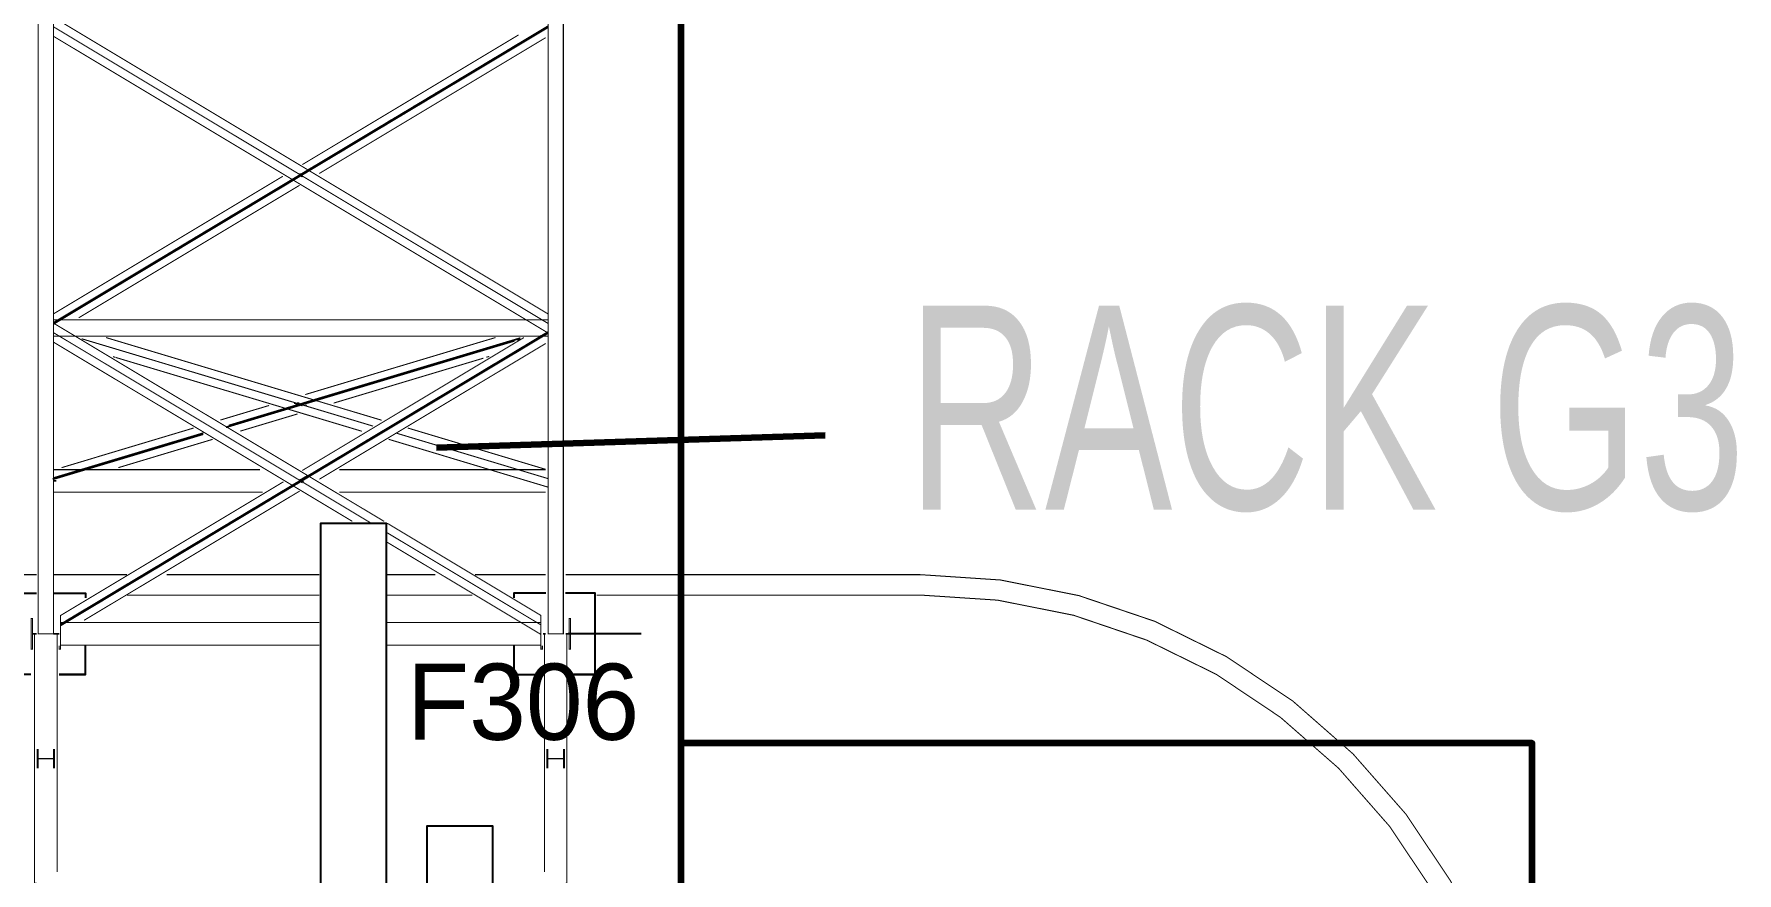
# Model space of a CAD drawing. Extents: x -57244 to 324435, y 15553 to 159369.
# Drawn here: x 176748 to 193447, y 91132 to 99361 of the extents above; entities that cross this region are included whole.
import ezdxf

# ---------------------------------------------------------------- set-up
doc = ezdxf.new("R2010")
doc.units = 0
doc.header["$LTSCALE"] = 2000
doc.header["$MEASUREMENT"] = 0
doc.linetypes.add('DASHDOT', pattern=[1, 0.5, -0.25, 0, -0.25])
doc.layers.add('AREE PDL', color=7, linetype='CONTINUOUS', lineweight=100)
doc.layers.add('BASE', color=253, linetype='CONTINUOUS')
doc.layers.add('SCRITTE', color=7, linetype='CONTINUOUS')
doc.styles.add('TXT', font='TXT', dxfattribs={"height": 0.2})

msp = doc.modelspace()

# ---------------------------------------------------------------- linework, layer by layer
at = {"layer": 'AREE PDL'}
for p, q in [((183089, 109252, 33950), (183089, 75559, 33950)), ((180693, 95304, 33950), (184505, 95426, 33950))]:
    msp.add_line(p, q, dxfattribs=at)
msp.add_lwpolyline([(191440, 75561), (191440, 92405), (183089, 92405), (183089, 75561)], close=True, dxfattribs=at)
at = {"layer": 'BASE', "linetype": 'DASHDOT'}
msp.add_line((182700, 93478, 150), (181987, 93478, 150), dxfattribs=at)
at = {"layer": 'BASE', "linetype": 'Continuous'}
for p, q in [((177251, 93078), (176994, 93078)), ((181451, 93078), (181738, 93078)), ((182251, 93078), (181987, 93078))]:
    msp.add_line(p, q, dxfattribs=at)
at = {"layer": 'BASE', "linetype": 'Continuous', "const_width": 10}
for points, elevation in [([(176788, 111474), (176788, 93478), (176938, 93478), (176938, 96578)], 7650), ([(176788, 111474), (176788, 93478), (176788, 111474), (176938, 111474), (176938, 93478), (176788, 93478)], 7800), ([(181788, 111474), (181938, 111474), (181938, 93478), (181788, 93478)], 7650), ([(181788, 93478), (181788, 111474), (181788, 93478), (181938, 93478), (181938, 111474), (181788, 111474)], 7800), ([(176938, 99603), (176938, 96634)], 7650), ([(181787, 96523), (176937, 99433), (176937, 99442)], 7720), ([(176938, 99340), (176938, 99433)], 7800), ([(181710, 99377), (181682, 99360)], 7728), ([(181499, 99353), (179379, 98081)], 7728), ([(181499, 99353), (179379, 98081)], 7720), ([(179544, 97993), (181765, 99326)], 7728), ([(181346, 99159), (181460, 99227)], 7728), ([(181377, 99196), (181407, 99214)], 7728), ([(181377, 99187), (181405, 99203)], 7720), ([(181432, 99229), (181500, 99270)], 7728), ([(181460, 99236), (181432, 99220)], 7720), ([(181488, 99253), (181469, 99242)], 7720), ([(181485, 99242), (181599, 99310)], 7728), ([(181516, 99279), (181546, 99297)], 7728), ([(181543, 99286), (181516, 99270)], 7720), ([(181571, 99312), (181639, 99353)], 7728), ([(181599, 99320), (181571, 99303)], 7720), ([(181627, 99336), (181608, 99325)], 7720), ([(181670, 99353), (181623, 99325)], 7728), ([(181654, 99353), (181654, 99353)], 7720), ([(181069, 98992), (181183, 99061)], 7728), ([(181100, 99029), (181130, 99048)], 7728), ([(181127, 99037), (181100, 99020)], 7720), ([(181222, 99103), (181155, 99063)], 7728), ([(181183, 99070), (181155, 99053)], 7720), ([(181211, 99087), (181192, 99075)], 7720), ([(181207, 99075), (181322, 99144)], 7728), ([(181238, 99113), (181269, 99131)], 7728), ([(181238, 99103), (181266, 99120)], 7720), ([(181294, 99146), (181361, 99186)], 7728), ([(181294, 99137), (181322, 99153)], 7720), ([(181349, 99170), (181330, 99159)], 7720), ([(180905, 98894), (180791, 98826)], 7728), ([(180822, 98863), (180853, 98881)], 7728), ([(180822, 98854), (180850, 98870)], 7720), ([(180945, 98937), (180878, 98896)], 7728), ([(180878, 98887), (180905, 98904)], 7720), ([(180914, 98909), (180933, 98920)], 7720), ([(180930, 98909), (181044, 98977)], 7728), ([(180961, 98946), (180991, 98964)], 7728), ([(180989, 98953), (180961, 98937)], 7720), ([(181016, 98979), (181084, 99020)], 7728), ([(181016, 98970), (181044, 98987)], 7720), ([(181053, 98992), (181072, 99003)], 7720), ([(180628, 98728), (180514, 98659)], 7728), ([(180575, 98715), (180545, 98696)], 7728), ([(180572, 98704), (180545, 98687)], 7720), ([(180600, 98730), (180668, 98770)], 7728), ([(180628, 98737), (180600, 98720)], 7720), ([(180637, 98742), (180656, 98754)], 7720), ([(180652, 98742), (180767, 98811)], 7728), ([(180683, 98780), (180714, 98798)], 7728), ([(180711, 98787), (180683, 98770)], 7720), ([(180806, 98853), (180739, 98813)], 7728), ([(180739, 98804), (180767, 98820)], 7720), ([(180794, 98837), (180776, 98826)], 7720), ([(180236, 98493), (180350, 98561)], 7728), ([(180267, 98530), (180298, 98548)], 7728), ([(180267, 98521), (180295, 98537)], 7720), ([(180390, 98604), (180323, 98563)], 7728), ([(180350, 98571), (180323, 98554)], 7720), ([(180378, 98587), (180359, 98576)], 7720), ([(180489, 98645), (180375, 98576)], 7728), ([(180406, 98613), (180436, 98631)], 7728), ([(180434, 98621), (180406, 98604)], 7720), ([(180529, 98687), (180461, 98647)], 7728), ([(180461, 98637), (180489, 98654)], 7720), ([(180517, 98670), (180498, 98659)], 7720), ([(179959, 98326), (180073, 98395)], 7728), ([(179990, 98364), (180020, 98382)], 7728), ([(179990, 98354), (180018, 98371)], 7720), ([(180045, 98397), (180113, 98437)], 7728), ([(180073, 98404), (180045, 98388)], 7720), ([(180101, 98421), (180082, 98410)], 7720), ([(180098, 98410), (180212, 98478)], 7728), ([(180159, 98465), (180129, 98447)], 7728), ([(180156, 98454), (180129, 98437)], 7720), ([(180251, 98521), (180184, 98480)], 7728), ([(180184, 98471), (180212, 98487)], 7720), ([(180240, 98504), (180221, 98493)], 7720), ([(179681, 98160), (179796, 98228)], 7728), ([(179712, 98197), (179743, 98215)], 7728), ([(179712, 98188), (179740, 98204)], 7720), ([(179835, 98271), (179768, 98230)], 7728), ([(179796, 98238), (179768, 98221)], 7720), ([(179805, 98243), (179823, 98254)], 7720), ([(179934, 98312), (179820, 98243)], 7728), ([(179851, 98280), (179882, 98299)], 7728), ([(179879, 98288), (179851, 98271)], 7720), ([(179907, 98314), (179974, 98354)], 7728), ([(179907, 98304), (179934, 98321)], 7720), ([(179962, 98338), (179943, 98326)], 7720), ([(179355, 97983), (179363, 97978), (179355, 97983), (179433, 98029), (179440, 98025), (179363, 97978)], 7800), ([(179440, 98025), (179363, 97978)], 7800), ([(179407, 97995), (179518, 98062)], 7728), ([(179463, 98038), (179407, 98005)], 7720), ([(179435, 98031), (179465, 98049)], 7728), ([(179440, 98025), (179435, 98021)], 7792), ([(179558, 98104), (179490, 98064)], 7728), ([(179490, 98055), (179518, 98071)], 7720), ([(179527, 98077), (179546, 98088)], 7720), ([(179543, 98077), (179657, 98145)], 7728), ([(179604, 98132), (179574, 98114)], 7728), ([(179601, 98121), (179574, 98105)], 7720), ([(179629, 98147), (179697, 98188)], 7728), ([(179629, 98138), (179657, 98154)], 7720), ([(179685, 98171), (179666, 98160)], 7720), ([(176938, 96616), (179187, 97966)], 7720), ([(176938, 96616), (179187, 97966)], 7728), ([(177186, 96578), (179352, 97878)], 7728), ([(179074, 97814), (179142, 97855)], 7728), ([(179127, 97827), (179241, 97895)], 7728), ([(179158, 97864), (179188, 97882)], 7728), ([(179158, 97855), (179185, 97871)], 7720), ([(179213, 97897), (179280, 97938)], 7728), ([(179213, 97888), (179241, 97905)], 7720), ([(179269, 97921), (179250, 97910)], 7720), ([(179296, 97929), (179265, 97910)], 7728), ([(179280, 97938), (179277, 97936)], 7792), ([(179277, 97936), (179285, 97931)], 7800), ([(179285, 97931), (179355, 97973)], 7792), ([(179296, 97929), (179293, 97927)], 7792), ([(179296, 97938), (179379, 97988)], 7720), ([(179312, 97938), (179379, 97979)], 7728), ([(179352, 97981), (179407, 98014)], 7728), ([(179352, 97994), (179363, 97987)], 7728), ([(179352, 97984), (179355, 97983), (179352, 97984)], 7728), ([(179363, 97978), (179370, 97983)], 7720), ([(179363, 97969), (179379, 97958)], 7728), ([(179448, 98020), (179370, 97973)], 7800), ([(179407, 98005), (179370, 97983)], 7792), ([(179379, 97968), (179370, 97973), (179379, 97968)], 7728), ([(178864, 97688), (178797, 97648)], 7728), ([(178963, 97729), (178849, 97660)], 7728), ([(178880, 97698), (178911, 97716)], 7728), ([(178880, 97688), (178908, 97705)], 7720), ([(178936, 97731), (179003, 97771)], 7728), ([(178963, 97738), (178936, 97722)], 7720), ([(178991, 97755), (178972, 97744)], 7720), ([(178988, 97744), (179102, 97812)], 7728), ([(179019, 97781), (179049, 97799)], 7728), ([(179019, 97772), (179047, 97788)], 7720), ([(179074, 97805), (179102, 97822)], 7720), ([(179130, 97838), (179111, 97827)], 7720), ([(178587, 97522), (178519, 97481)], 7728), ([(178572, 97494), (178686, 97563)], 7728), ([(178603, 97531), (178633, 97549)], 7728), ([(178603, 97522), (178630, 97539)], 7720), ([(178726, 97605), (178658, 97565)], 7728), ([(178686, 97572), (178658, 97555)], 7720), ([(178714, 97589), (178695, 97577)], 7720), ([(178710, 97577), (178825, 97646)], 7728), ([(178772, 97633), (178741, 97614)], 7728), ([(178741, 97605), (178769, 97622)], 7720), ([(178797, 97638), (178825, 97655)], 7720), ([(178834, 97660), (178852, 97672)], 7720), ([(178242, 97315), (178309, 97355)], 7728), ([(178294, 97328), (178408, 97396)], 7728), ([(178325, 97365), (178356, 97383)], 7728), ([(178325, 97355), (178353, 97372)], 7720), ([(178448, 97439), (178381, 97398)], 7728), ([(178408, 97405), (178381, 97389)], 7720), ([(178436, 97422), (178417, 97411)], 7720), ([(178547, 97479), (178433, 97411)], 7728), ([(178464, 97448), (178494, 97466)], 7728), ([(178464, 97439), (178492, 97455)], 7720), ([(178547, 97489), (178519, 97472)], 7720), ([(178575, 97505), (178556, 97494)], 7720), ([(178032, 97189), (177965, 97148)], 7728), ([(178017, 97161), (178131, 97230)], 7728), ([(178048, 97198), (178078, 97217)], 7728), ([(178076, 97206), (178048, 97189)], 7720), ([(178103, 97232), (178171, 97272)], 7728), ([(178131, 97239), (178103, 97222)], 7720), ([(178140, 97244), (178159, 97256)], 7720), ([(178270, 97313), (178156, 97244)], 7728), ([(178217, 97300), (178187, 97282)], 7728), ([(178214, 97289), (178187, 97272)], 7720), ([(178242, 97306), (178270, 97322)], 7720), ([(178279, 97328), (178297, 97339)], 7720), ([(177687, 96982), (177755, 97022)], 7728), ([(177739, 96995), (177854, 97063)], 7728), ([(177770, 97032), (177801, 97050)], 7728), ([(177798, 97039), (177770, 97023)], 7720), ([(177826, 97065), (177893, 97106)], 7728), ([(177854, 97072), (177826, 97056)], 7720), ([(177881, 97089), (177863, 97078)], 7720), ([(177878, 97078), (177992, 97146)], 7728), ([(177939, 97133), (177909, 97115)], 7728), ([(177937, 97122), (177909, 97106)], 7720), ([(177965, 97139), (177992, 97156)], 7720), ([(178020, 97172), (178001, 97161)], 7720), ([(177576, 96897), (177462, 96828)], 7728), ([(177616, 96939), (177548, 96899)], 7728), ([(177576, 96906), (177548, 96889)], 7720), ([(177585, 96911), (177604, 96923)], 7720), ([(177715, 96980), (177601, 96911)], 7728), ([(177662, 96967), (177632, 96949)], 7728), ([(177659, 96956), (177632, 96939)], 7720), ([(177687, 96973), (177715, 96989)], 7720), ([(177743, 97006), (177724, 96995)], 7720), ([(180045, 94568), (176937, 96433), (176937, 96526), (180180, 94581)], 7800), ([(181729, 96558), (181574, 96558)], 7800), ([(181729, 96558), (181788, 96523)], 7791), ([(181788, 96523), (181788, 96523), (181788, 96616), (181788, 96616), (181788, 96523), (181788, 96523), (181788, 96429), (181788, 96430)], 7800), ([(181788, 96398), (181788, 96558)], 7800), ([(181788, 96523), (181788, 96513)], 7720), ([(181788, 96523), (181788, 96430)], 7800), ([(181788, 96514), (181788, 96523)], 7720), ([(179869, 94581), (176937, 96340), (176937, 96433), (180024, 94581)], 7800), ([(180045, 94568), (176937, 96433)], 7720), ([(177105, 96398), (181543, 96398)], 7657), ([(180073, 95515), (177215, 96372)], 6300), ([(177243, 96364), (180073, 95515)], 6220), ([(177243, 96364), (180073, 95515)], 6300), ([(177453, 96384), (180156, 95573)], 6300), ([(180156, 95573), (177453, 96384)], 6292), ([(181516, 96374), (178630, 95508)], 6300), ([(178656, 95524), (181516, 96382)], 6300), ([(179378, 95080), (181551, 96384)], 7720), ([(179378, 95080), (181551, 96384)], 7728), ([(179407, 95825), (181272, 96384)], 6220), ([(179407, 95825), (181272, 96384)], 6228), ([(181516, 96382), (179490, 95775)], 6228), ([(181516, 96374), (179490, 95766)], 6220), ([(181458, 96357), (181516, 96374)], 6300), ([(181486, 96357), (181516, 96365)], 6300), ([(181571, 96312), (181691, 96384)], 7728), ([(181722, 96384), (181676, 96357)], 7728), ([(181707, 96384), (181682, 96370)], 7720), ([(181710, 96396), (181765, 96429)], 7728), ([(181738, 96403), (181710, 96386)], 7720), ([(181738, 96398), (181710, 96398)], 7657), ([(181714, 96398), (181765, 96429)], 7791), ([(181765, 96410), (181738, 96394)], 7728), ([(181745, 96398), (181765, 96410)], 7791), ([(181753, 96412), (181765, 96420)], 7720), ([(181768, 96412), (181788, 96424), (181788, 96412)], 7728), ([(181768, 96412), (181788, 96424)], 7791), ([(181788, 96514), (181788, 96430)], 7792), ([(181788, 96440), (181788, 96513)], 7792), ([(181788, 96412), (181788, 96468)], 7657), ([(181788, 96442), (181788, 96433)], 7800), ([(181788, 96412), (181788, 96433)], 7720), ([(181788, 96340), (181788, 96424)], 7728), ([(177521, 96197), (177544, 96190)], 6292), ([(177544, 96190), (177521, 96197)], 6300), ([(177548, 96189), (179185, 95698)], 6292), ([(177548, 96189), (179962, 95465)], 6300), ([(181460, 96349), (178630, 95500)], 6300), ([(181432, 96349), (178658, 95517)], 6300), ([(181765, 96326), (179546, 94995)], 7728), ([(179546, 94995), (181765, 96326)], 7720), ([(181182, 96190), (181211, 96199)], 6228), ([(181294, 96146), (181414, 96218)], 7728), ([(181516, 96260), (181398, 96190)], 7728), ([(181429, 96218), (181405, 96203)], 7720), ([(181432, 96229), (181552, 96301)], 7728), ([(181488, 96253), (181475, 96246)], 7720), ([(181654, 96344), (181537, 96273)], 7728), ([(181568, 96301), (181543, 96286)], 7720), ([(181627, 96336), (181614, 96329)], 7720), ([(181155, 96182), (179685, 95741)], 6228), ([(181016, 95979), (181136, 96051)], 7728), ([(181121, 96024), (181238, 96094)], 7728), ([(181127, 96037), (181152, 96051)], 7720), ([(181155, 96063), (181275, 96135)], 7728), ([(181198, 96079), (181211, 96087)], 7720), ([(181377, 96177), (181260, 96107)], 7728), ([(181266, 96120), (181290, 96135)], 7720), ([(181337, 96162), (181349, 96170)], 7720), ([(180859, 95885), (180739, 95813)], 7728), ([(180961, 95928), (180844, 95857)], 7728), ([(180850, 95870), (180874, 95885)], 7720), ([(180997, 95968), (180878, 95896)], 7728), ([(180933, 95920), (180921, 95913)], 7720), ([(181100, 96011), (180982, 95940)], 7728), ([(181013, 95968), (180989, 95953)], 7720), ([(181059, 95996), (181072, 96003)], 7720), ([(179053, 95718), (178575, 95575)], 6228), ([(179053, 95718), (178575, 95575)], 6220), ([(178630, 95508), (179269, 95700)], 6220), ([(178656, 95524), (179241, 95700)], 6228), ([(179223, 95686), (179209, 95690)], 6300), ([(179241, 95691), (179223, 95686)], 6292), ([(179296, 95739), (179335, 95728)], 6228), ([(179296, 95716), (179352, 95733)], 6228), ([(179296, 95708), (179349, 95724)], 6292), ([(179349, 95732), (179302, 95746)], 6228), ([(179349, 95732), (179302, 95746)], 6228), ([(179379, 95733), (179324, 95716)], 6220), ([(179329, 95746), (179352, 95740)], 6228), ([(179349, 95732), (179488, 95774), (179502, 95770), (179363, 95728), (179349, 95732), (179363, 95728)], 6300), ([(179502, 95770), (179363, 95728)], 6300), ([(179370, 95730), (179363, 95728)], 6220), ([(179379, 95714), (179363, 95720)], 6228), ([(179516, 95765), (179377, 95724)], 6300), ([(179379, 95723), (179377, 95724), (179379, 95723)], 6228), ([(179435, 95758), (179379, 95741)], 6228), ([(179435, 95750), (179379, 95733)], 6292), ([(179407, 95741), (179463, 95758)], 6220), ([(179422, 95718), (179407, 95723)], 6228), ([(179463, 95766), (179488, 95774)], 6228), ([(179502, 95770), (179463, 95758)], 6292), ([(180581, 95718), (180461, 95647)], 7728), ([(180683, 95761), (180566, 95691)], 7728), ([(180597, 95718), (180572, 95704)], 7720), ([(180600, 95730), (180720, 95802)], 7728), ([(180656, 95754), (180643, 95746)], 7720), ([(180822, 95844), (180705, 95774)], 7728), ([(180736, 95802), (180711, 95787)], 7720), ([(180782, 95829), (180794, 95837)], 7720), ([(179332, 95635), (178769, 95466)], 6228), ([(179241, 95681), (179962, 95465)], 6292), ([(180184, 95480), (180304, 95552)], 7728), ([(180406, 95595), (180289, 95524)], 7728), ([(180295, 95537), (180319, 95552)], 7720), ([(180323, 95563), (180443, 95635)], 7728), ([(180366, 95580), (180378, 95587)], 7720), ([(180545, 95678), (180427, 95607)], 7728), ([(180434, 95621), (180458, 95635)], 7720), ([(180517, 95671), (180504, 95663)], 7720), ([(178408, 95442), (176927, 94997)], 6300), ([(178408, 95450), (176938, 95009)], 6300), ([(178408, 95442), (176938, 95001)], 6300), ([(176938, 94992), (178408, 95433)], 6300), ([(178313, 95497), (177018, 95108)], 6228), ([(178313, 95497), (177018, 95108)], 6220), ([(177269, 95108), (178408, 95450)], 6228), ([(177271, 95100), (178408, 95442)], 6220), ([(177575, 95108), (178500, 95386)], 6228), ([(180026, 95386), (179907, 95314)], 7728), ([(180011, 95358), (180129, 95428)], 7728), ([(180042, 95386), (180018, 95371)], 7720), ([(180045, 95397), (180165, 95469)], 7728), ([(180088, 95413), (180101, 95421)], 7720), ([(180150, 95441), (180267, 95511)], 7728), ([(180156, 95454), (180181, 95469)], 7720), ([(181793, 94915), (180225, 95386)], 6292), ([(180225, 95386), (181793, 94915)], 6300), ([(180227, 95497), (180240, 95504)], 7720), ([(181793, 94999), (180295, 95448)], 6300), ([(181793, 94999), (180295, 95448)], 6220), ([(181793, 94999), (180295, 95448)], 6300), ([(180412, 95497), (181765, 95091)], 6300), ([(181765, 95091), (180412, 95497)], 6292), ([(179749, 95219), (179629, 95147)], 7728), ([(179851, 95262), (179734, 95191)], 7728), ([(179765, 95219), (179740, 95204)], 7720), ([(179888, 95302), (179768, 95230)], 7728), ([(179823, 95254), (179811, 95247)], 7720), ([(179990, 95345), (179873, 95275)], 7728), ([(179879, 95288), (179903, 95302)], 7720), ([(179950, 95330), (179962, 95338)], 7720), ([(178963, 95088), (176938, 95088)], 6300), ([(176938, 95088), (177188, 95088)], 6289), ([(177021, 95034), (176966, 95017)], 6228), ([(176966, 95017), (177021, 95034)], 6289), ([(176994, 95017), (177049, 95034)], 6220), ([(176994, 95017), (177049, 95034)], 6289), ([(177077, 95051), (177132, 95067)], 6228), ([(177132, 95067), (177077, 95051)], 6289), ([(177105, 95050), (177160, 95067)], 6289), ([(177160, 95067), (177105, 95050)], 6220), ([(177176, 95080), (177160, 95075)], 6289), ([(177160, 95075), (177176, 95080)], 6228), ([(177188, 95075), (177243, 95092)], 6220), ([(177188, 95084), (177215, 95092)], 6228), ([(177188, 95075), (177229, 95088)], 6289), ([(177201, 95088), (177188, 95084)], 6289), ([(177229, 95088), (177201, 95088)], 6300), ([(178963, 95088), (177215, 95088)], 6289), ([(179352, 94981), (179425, 95025)], 7728), ([(179441, 95025), (179352, 94971)], 7720), ([(179440, 95025), (179363, 94978)], 7800), ([(179440, 95025), (179370, 94983)], 7792), ([(179435, 95021), (179370, 94983)], 7792), ([(179448, 95020), (179370, 94973)], 7800), ([(179435, 95031), (179472, 95053)], 7728), ([(179456, 95025), (179574, 95095)], 7728), ([(179463, 95038), (179487, 95053)], 7720), ([(179610, 95136), (179490, 95064)], 7728), ([(179546, 95088), (179533, 95080)], 7720), ([(179712, 95178), (179595, 95108)], 7728), ([(179601, 95121), (179626, 95136)], 7720), ([(179685, 95171), (179672, 95164)], 7720), ([(179740, 95088), (181765, 95088)], 6300), ([(181266, 95088), (179740, 95088)], 6289), ([(181218, 95088), (181496, 95088)], 6300), ([(181793, 94999), (181496, 95088)], 6289), ([(176927, 94997), (176966, 95009)], 6289), ([(176966, 95009), (176927, 94997)], 6220), ([(176938, 94981), (176966, 94981)], 6228), ([(176966, 94974), (176938, 94974)], 6228), ([(178991, 94868), (176938, 94868)], 6300), ([(179193, 94969), (177008, 93658), (177008, 93582)], 7728), ([(179193, 94969), (177008, 93658)], 7720), ([(179352, 94878), (177238, 93610)], 7720), ([(179352, 94878), (177238, 93610)], 7728), ([(179074, 94814), (179194, 94886)], 7728), ([(179271, 94914), (179179, 94858)], 7728), ([(179185, 94872), (179210, 94886)], 7720), ([(179324, 94964), (179213, 94897)], 7728), ([(179256, 94914), (179296, 94938)], 7720), ([(179277, 94936), (179324, 94964)], 7792), ([(179302, 94942), (179324, 94955)], 7792), ([(179302, 94942), (179324, 94955)], 7720), ([(179324, 94945), (179435, 95012)], 7728), ([(179324, 94945), (179363, 94969)], 7792), ([(179352, 94994), (179363, 94987)], 7728), ([(179352, 94984), (179355, 94983)], 7728), ([(179352, 94984), (179355, 94983)], 7728), ([(179352, 94971), (179355, 94973)], 7792), ([(179398, 95008), (179363, 94987)], 7792), ([(179363, 94969), (179379, 94958)], 7728), ([(179379, 94968), (179370, 94973), (179379, 94968)], 7728), ([(179435, 95012), (179378, 94978)], 7792), ([(179378, 94978), (179392, 94969)], 7728), ([(179740, 94868), (181765, 94868)], 6300), ([(178917, 94720), (178797, 94648)], 7728), ([(178902, 94692), (179019, 94762)], 7728), ([(178908, 94705), (178932, 94720)], 7720), ([(179055, 94803), (178936, 94731)], 7728), ([(178978, 94747), (178991, 94755)], 7720), ([(179158, 94846), (179040, 94775)], 7728), ([(179047, 94788), (179071, 94803)], 7720), ([(179130, 94838), (179117, 94831)], 7720), ([(178519, 94481), (178639, 94553)], 7728), ([(178741, 94596), (178624, 94525)], 7728), ([(178655, 94553), (178630, 94539)], 7720), ([(178658, 94565), (178778, 94636)], 7728), ([(178701, 94581), (178714, 94589)], 7720), ([(178763, 94609), (178880, 94679)], 7728), ([(178794, 94636), (178769, 94622)], 7720), ([(178840, 94664), (178852, 94672)], 7720), ([(180212, 94562), (181718, 93658), (181718, 93565), (180212, 94468)], 7800), ([(178362, 94387), (178242, 94315)], 7728), ([(178347, 94359), (178464, 94429)], 7728), ([(178353, 94372), (178377, 94387)], 7720), ([(178381, 94398), (178501, 94470)], 7728), ([(178424, 94415), (178436, 94422)], 7720), ([(178485, 94442), (178603, 94513)], 7728), ([(178516, 94470), (178492, 94455)], 7720), ([(178562, 94498), (178575, 94505)], 7720), ([(180209, 94470), (181718, 93565), (181718, 93472), (180212, 94375)], 7800), ([(180212, 94468), (181718, 93565)], 7720), ([(178084, 94220), (177965, 94148)], 7728), ([(178069, 94193), (178187, 94263)], 7728), ([(178100, 94220), (178076, 94206)], 7720), ([(178223, 94304), (178103, 94232)], 7728), ([(178159, 94256), (178146, 94248)], 7720), ([(178208, 94276), (178325, 94346)], 7728), ([(178214, 94289), (178239, 94304)], 7720), ([(178285, 94331), (178297, 94339)], 7720), ([(177770, 94013), (177653, 93943)], 7728), ([(177687, 93982), (177807, 94054)], 7728), ([(177909, 94096), (177792, 94026)], 7728), ([(177798, 94039), (177823, 94054)], 7720), ([(177826, 94065), (177946, 94137)], 7728), ([(177869, 94082), (177881, 94089)], 7720), ([(177931, 94109), (178048, 94180)], 7728), ([(177961, 94137), (177937, 94122)], 7720), ([(178020, 94172), (178007, 94165)], 7720), ([(177493, 93847), (177376, 93776)], 7728), ([(177410, 93815), (177530, 93887)], 7728), ([(177632, 93930), (177514, 93860)], 7728), ([(177521, 93873), (177545, 93887)], 7720), ([(177668, 93971), (177548, 93899)], 7728), ([(177591, 93915), (177604, 93923)], 7720), ([(177659, 93956), (177684, 93971)], 7720), ([(177730, 93998), (177743, 94006)], 7720), ([(191240, 88058), (191190, 88815), (191042, 89559), (190798, 90277), (190463, 90958), (190041, 91589), (189541, 92159), (188970, 92659), (188340, 93081), (187659, 93416), (186941, 93660), (186197, 93808), (185440, 93858)], 0), ([(191240, 88058), (191190, 88815), (191042, 89559), (190798, 90277), (190463, 90958), (190041, 91589), (189541, 92159), (188970, 92659), (188340, 93081), (187659, 93416), (186941, 93660), (186197, 93808), (185440, 93858)], 0), ([(177215, 93680), (177098, 93610)], 7728), ([(177252, 93721), (177132, 93649)], 7728), ([(177354, 93764), (177237, 93693)], 7728), ([(177268, 93721), (177243, 93706)], 7720), ([(177391, 93804), (177271, 93732)], 7728), ([(177326, 93756), (177314, 93749)], 7720), ([(177382, 93790), (177406, 93804)], 7720), ([(177453, 93832), (177465, 93839)], 7720), ([(176772, 93474), (176732, 93474), (176732, 93328), (176718, 93328), (176718, 93628), (176732, 93628), (176732, 93482), (176772, 93482)], 7650), ([(179546, 93588), (177008, 93588), (177008, 93368), (179546, 93368)], 7800), ([(177008, 93481), (177008, 93582)], 7789), ([(177008, 93368), (177008, 93582)], 7590), ([(177008, 93565), (177008, 93574)], 7800), ([(177049, 93599), (177021, 93582)], 7728), ([(177077, 93597), (177021, 93564)], 7728), ([(177021, 93573), (177049, 93590)], 7720), ([(177046, 93588), (177021, 93573)], 7789), ([(177021, 93582), (177030, 93588)], 7789), ([(177030, 93588), (177046, 93588)], 7800), ([(177105, 93588), (177049, 93588)], 7590), ([(177105, 93588), (177049, 93588)], 7601), ([(177067, 93610), (177113, 93638)], 7728), ([(177083, 93610), (177077, 93606)], 7720), ([(177105, 93623), (177129, 93638)], 7720), ([(177188, 93673), (177175, 93665)], 7720), ([(177243, 93588), (179546, 93588)], 7601), ([(177243, 93588), (179546, 93588)], 7590), ([(181543, 93588), (180212, 93588)], 7601), ([(180212, 93588), (181543, 93588)], 7590), ([(180212, 93368), (181718, 93368), (181718, 93588), (180212, 93588)], 7800), ([(181524, 93588), (181679, 93588)], 7800), ([(181718, 93565), (181718, 93556)], 7720), ([(181718, 93565), (181718, 93472)], 7800), ([(181718, 93472), (181718, 93556)], 7792), ([(181960, 93474), (181994, 93474), (181994, 93328), (182008, 93328), (182008, 93628), (181994, 93628), (181994, 93482), (181960, 93482)], 7650), ([(176772, 93474), (176753, 93474), (176753, 91031), (176772, 91031)], 7050), ([(176772, 93474), (176753, 93474), (176753, 91031), (176772, 91031)], 7039), ([(176772, 93474), (176753, 93474), (176753, 91031)], 6851), ([(176938, 93478), (176788, 93478)], 7800), ([(176994, 93482), (176938, 93482)], 7650), ([(176994, 93474), (176938, 93474)], 7650), ([(176938, 93474), (176973, 93474), (176973, 91141)], 7050), ([(176938, 93474), (176973, 93474)], 7039), ([(176973, 93474), (176973, 91141)], 6840), ([(176994, 93360), (176994, 93328), (177008, 93328), (177008, 93360)], 7650), ([(177008, 93368), (177008, 93474)], 7789), ([(179546, 93368), (177008, 93368)], 7601), ([(180212, 93368), (181718, 93368), (181718, 93474)], 7601), ([(181718, 93499), (181718, 93481)], 7601), ([(181718, 93368), (181718, 93499)], 7590), ([(181718, 93368), (181718, 93474)], 7789), ([(181718, 93360), (181718, 93328), (181732, 93328), (181732, 93360)], 7650), ([(181738, 93482), (181765, 93482)], 7650), ([(181765, 93474), (181738, 93474)], 7650), ([(181753, 91141), (181753, 93474), (181765, 93474)], 7050), ([(181765, 93474), (181753, 93474)], 6851), ([(181765, 93474), (181753, 93474), (181753, 91141)], 7039), ([(181765, 93474), (181753, 93474), (181753, 91141)], 6840), ([(181788, 93478), (181938, 93478)], 7800), ([(181960, 93474), (181973, 93474)], 6840), ([(181960, 93474), (181973, 93474), (181973, 91031), (181960, 91031)], 7050), ([(181973, 91031), (181973, 93474)], 7039)]:
    msp.add_lwpolyline(points, dxfattribs=dict(at, elevation=elevation))
for points, elevation in [([(176937, 99526), (176937, 99433), (181788, 96523), (181788, 96616)], 7800), ([(176937, 96523), (176937, 96532), (181788, 99442), (181788, 99433)], 7800), ([(176937, 99433), (181788, 96523), (181788, 96429), (176937, 99340)], 7800), ([(176937, 96523), (176937, 96513), (181788, 99424), (181788, 99433)], 7800), ([(181788, 96398), (176938, 96398), (176938, 96558), (181788, 96558)], 7800), ([(181788, 96433), (177008, 93565), (177008, 93574), (181788, 96442)], 7800), ([(181788, 96424), (177008, 93556), (177008, 93565), (181788, 96433)], 7800), ([(181788, 96433), (181788, 96424), (181788, 96424), (181788, 96433)], 7800), ([(179363, 94978), (179355, 94983)], 7800), ([(176787, 92250), (176787, 92163), (176777, 92163), (176777, 92343), (176787, 92343), (176787, 92256), (176939, 92256), (176939, 92343), (176948, 92343), (176948, 92163), (176939, 92163), (176939, 92250)], 7050), ([(181948, 92343), (181939, 92343), (181939, 92256), (181787, 92256), (181787, 92343), (181777, 92343), (181777, 92163), (181787, 92163), (181787, 92250), (181939, 92250), (181939, 92163), (181948, 92163)], 7050)]:
    msp.add_lwpolyline(points, close=True, dxfattribs=dict(at, elevation=elevation))
at = {"layer": 'BASE', "linetype": 'Continuous', "extrusion": (0.514397, -0.857552, 0), "const_width": 10, "elevation": 8250}
msp.add_lwpolyline([(204208, 7741), (204208, 7792), (204148, 7792)], dxfattribs=at)
at = {"layer": 'BASE', "linetype": 'Continuous', "extrusion": (1, 0, 0), "const_width": 10, "elevation": 179363}
msp.add_lwpolyline([(97978, 7800), (97978, 7720)], close=True, dxfattribs=at)
at = {"layer": 'BASE', "linetype": 'Continuous', "extrusion": (0.527683, 0.849441, 0), "const_width": 10, "elevation": 177881}
msp.add_lwpolyline([(-100671, 7728), (-100670, 7728), (-100670, 7792)], dxfattribs=at)
at = {"layer": 'BASE', "linetype": 'Continuous', "const_width": 10}
for points in [[(175173, 94058), (176772, 94058)], [(175173, 94058), (176772, 94058)], [(177659, 94058), (176938, 94058)], [(177659, 94058), (176938, 94058)], [(179546, 94058), (178048, 94058)], [(179546, 94058), (178048, 94058)], [(180683, 94058), (180212, 94058)], [(180683, 94058), (180212, 94058)], [(181765, 94058), (181072, 94058)], [(181765, 94058), (181072, 94058)], [(181960, 94058), (183777, 94058)], [(181960, 94058), (183777, 94058)], [(185440, 94058), (183777, 94058)], [(185440, 94058), (183777, 94058)], [(191440, 88058), (191388, 88841), (191235, 89611), (190983, 90354), (190636, 91058), (190200, 91710), (189682, 92300), (189092, 92818), (188440, 93254), (187736, 93601), (186993, 93853), (186223, 94006), (185440, 94058)], [(191440, 88058), (191388, 88841), (191235, 89611), (190983, 90354), (190636, 91058), (190200, 91710), (189682, 92300), (189092, 92818), (188440, 93254), (187736, 93601), (186993, 93853), (186223, 94006), (185440, 94058)], [(177659, 93858), (179546, 93858)], [(177659, 93858), (179546, 93858)], [(181044, 93858), (180212, 93858)], [(181044, 93858), (180212, 93858)], [(183777, 93858), (182265, 93858)], [(183777, 93858), (182265, 93858)], [(185440, 93858), (183777, 93858)], [(185440, 93858), (183777, 93858)]]:
    msp.add_lwpolyline(points, dxfattribs=at)
at = {"layer": 'BASE', "linetype": 'Continuous', "elevation": 150}
for points in [[(176716, 93078), (176451, 93078), (176451, 93878), (176772, 93878)], [(176938, 93878), (177251, 93878), (177251, 93832)], [(181765, 93878), (181451, 93878), (181451, 93832)], [(181765, 93878), (181451, 93878), (181451, 93832)], [(181987, 93078), (182251, 93078), (182251, 93878), (181960, 93878)], [(181987, 93078), (182251, 93078), (182251, 93878), (181960, 93878)], [(176994, 93078), (177251, 93078), (177251, 93360)], [(181451, 93360), (181451, 93078), (181738, 93078)], [(181451, 93360), (181451, 93078), (181738, 93078)]]:
    msp.add_lwpolyline(points, dxfattribs=at)
at = {"layer": 'BASE', "linetype": 'Continuous', "extrusion": (-0.514684, 0.85738, 0), "const_width": 10, "elevation": -10890}
msp.add_lwpolyline([(-199977, 7797), (-199977, 7789), (-199930, 7789)], dxfattribs=at)
at = {"layer": 'BASE', "linetype": 'Continuous'}
for points in [[(181765, 96420, 7791), (181729, 96398, 7791), (181729, 96398, 7800), (181714, 96398, 7800)], [(179355, 94983, 7800), (179433, 95029, 7800), (179440, 95025, 7800), (179363, 94978, 7800), (179363, 94978, 7720), (179363, 94978, 7800)], [(179296, 94938, 7792), (179285, 94931, 7792), (179285, 94931, 7800), (179277, 94936, 7800)]]:
    msp.add_polyline3d(points, dxfattribs=at)
for points in [[(180039, 89763, 8667), (179879, 89763, 8710), (179719, 89763, 8667), (179602, 89763, 8550), (179559, 89763, 8390), (179559, 94563, 8390), (179602, 94563, 8550), (179719, 94563, 8667), (179879, 94563, 8710), (180039, 94563, 8667), (180156, 94563, 8550), (180199, 94563, 8390), (180199, 89763, 8390), (180156, 89763, 8550)], [(180762, 91593, 8667), (180922, 91593, 8710), (181082, 91593, 8667), (181199, 91593, 8550), (181242, 91593, 8390), (181242, 87793, 8390), (181199, 87793, 8550), (181082, 87793, 8667), (180922, 87793, 8710), (180762, 87793, 8667), (180644, 87793, 8550), (180602, 87793, 8390), (180602, 91593, 8390), (180644, 91593, 8550)]]:
    msp.add_polyline3d(points, close=True, dxfattribs=at)

# ---------------------------------------------------------------- texts
at = {"layer": 'BASE', "linetype": 'Continuous', "style": 'TXT'}
msp.add_text('F306', height=747.5, dxfattribs=at).set_placement((180404, 92438, 33950))
at = {"layer": 'SCRITTE', "color": 7, "linetype": 'Continuous', "style": 'TXT', "width": 0.7}
msp.add_text('RACK G3', height=2000, dxfattribs=at).set_placement((185310, 94697))

doc.saveas('drawing.dxf')
